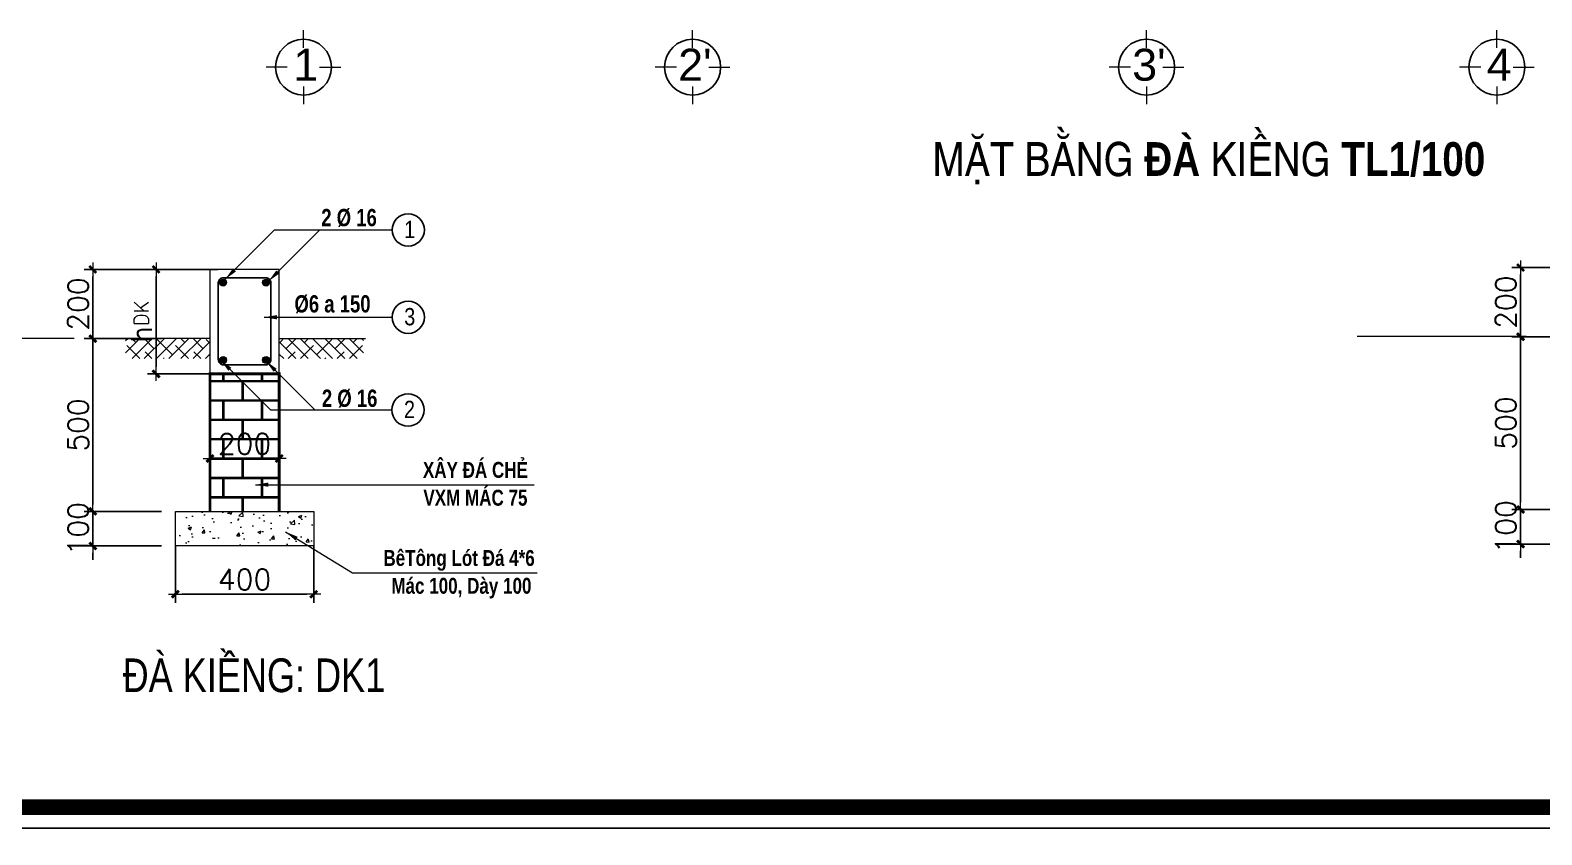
# Model space of a CAD drawing. Header units: millimetres. Extents: x 615730 to 2792744, y 139412 to 597571.
# Drawn here: x 1086787 to 1104266, y 229812 to 239123 of the extents above; entities that cross this region are included whole.
import ezdxf
from ezdxf.enums import TextEntityAlignment as Align

# ---------------------------------------------------------------- set-up
doc = ezdxf.new("R2010")
doc.units = ezdxf.units.MM
doc.header["$MEASUREMENT"] = 0
doc.header["$PDMODE"] = 34
doc.linetypes.add('ACAD_ISO03W100', pattern=[30, 12, -18])
doc.layers.get('0').update_dxf_attribs({"lineweight": 5})
for name, color, linetype, lineweight in [('0.1(9)', 9, 'Continuous', 13), ('DUONG BAO', 7, 'Continuous', 20), ('duongkichthuoc', 2, 'Continuous', 13), ('HACTH', 251, 'Continuous', 15), ('thay', 7, 'Continuous', 15), ('THEP DOC', 1, 'Continuous', 70)]:
    doc.layers.add(name, color=color, linetype=linetype, lineweight=lineweight)
for name, color, linetype in [('2L', 7, 'Continuous'), ('5L', 1, 'Continuous'), ('GHICHU', 40, 'Continuous'), ('H', 252, 'Continuous'), ('netthay', 3, 'Continuous'), ('TEXT', 2, 'Continuous'), ('VE', 142, 'Continuous')]:
    doc.layers.add(name, color=color, linetype=linetype)
doc.styles.add('BOLE', font='txt.shx')
doc.styles.add('H280', font='', dxfattribs={"height": 200})
doc.styles.add('HOA A1', font='', dxfattribs={"height": 250})
doc.styles.add('HOA2A', font='', dxfattribs={"width": 0.8})
doc.styles.add('KT OZON', font='', dxfattribs={"height": 200})
doc.styles.add('romans', font='romans.shx', dxfattribs={"height": 240})
doc.styles.get("Standard").update_dxf_attribs({"font": ''})
doc.styles.add('vk DUY', font='', dxfattribs={"width": 0.8})
doc.styles.get('H280').set_extended_font_data('VNI-Avo')
doc.styles.get('HOA A1').set_extended_font_data('VNI-Helve-Condense')
doc.styles.get('HOA2A').set_extended_font_data('VNI-Helve-Condense')
doc.styles.get('KT OZON').set_extended_font_data('VNI-Helve')
doc.styles.get('Standard').set_extended_font_data('VNI-Avo')
doc.styles.get('vk DUY').set_extended_font_data('VNI-Avo', bold=True)
doc.dimstyles.new('25', dxfattribs={"dimtxt": 160, "dimasz": 80, "dimexe": 100, "dimexo": 0, "dimgap": 50, "dimtad": 1, "dimdec": 0, "dimlfac": 0.25, "dimdsep": 46, "dimtxsty": 'romans', "dimblk": ']', "dimcen": 50, "dimdle": 100, "dimclrd": 148, "dimclre": 148, "dimclrt": 2, "dimadec": 0, "dimazin": 0, "dimtfac": 0.4, "dimtdec": 0, "dimtix": 1, "dimtmove": 2, "dimatfit": 3, "dimldrblk": ']', "dimfxl": 1, "dimtvp": 0.004, "dimtolj": 1, "dimarcsym": 0})
doc.dimstyles.new('TL1-20', dxfattribs={"dimtxt": 250, "dimasz": 150, "dimexe": 150, "dimexo": 350, "dimgap": 100, "dimtad": 1, "dimdec": 0, "dimlfac": 0.2, "dimdsep": 46, "dimtxsty": 'HOA2A', "dimblk": 'ARCHTICK', "dimcen": 0.09, "dimdle": 150, "dimclrd": 256, "dimclre": 256, "dimclrt": 7, "dimadec": 0, "dimazin": 0, "dimtfac": 1, "dimtdec": 0, "dimtix": 1, "dimtmove": 2, "dimatfit": 3, "dimfxl": 1, "dimtolj": 1, "dimtzin": 0, "dimlwd": -1, "dimlwe": -1, "dimarcsym": 0})

# ---------------------------------------------------------------- blocks, each defined once
blk = doc.blocks.new(']')
for p, q in [((1, 0), (-1, 0)), ((0, 1), (0, -1))]:
    blk.add_line(p, q)
at = {"color": 9, "const_width": 0.4}
blk.add_lwpolyline([(-0.51, -0.51), (0.51, 0.51)], dxfattribs=at)
blk = doc.blocks.new('*D954')
at = {"layer": 'DEFPOINTS', "color": 0, "transparency": 16777216}
for p in [(1088306, 235554), (1087511, 233554), (1088306, 233554)]:
    blk.add_point(p, dxfattribs=at)
at = {"layer": 'duongkichthuoc', "color": 148, "lineweight": -2, "transparency": 16777216}
for p, q in [((1088306, 235554), (1087411, 235554)), ((1087511, 235474), (1087511, 233634)), ((1088306, 233554), (1087411, 233554))]:
    blk.add_line(p, q, dxfattribs=at)
at = {"layer": 'duongkichthuoc', "color": 148, "lineweight": -2, "transparency": 16777216, "xscale": 80, "yscale": 80, "zscale": 80}
for p, rotation in [((1087511, 235554), 90), ((1087511, 233554), 270)]:
    blk.add_blockref(']', p, dxfattribs=dict(at, rotation=rotation))
at = {"layer": 'duongkichthuoc', "color": 2, "transparency": 16777216, "insert": (1087341, 234554), "char_height": 240, "attachment_point": 5, "rotation": 90, "style": 'romans'}
blk.add_mtext('\\A1;500', dxfattribs=at)
blk = doc.blocks.new('*D955')
at = {"layer": 'DEFPOINTS', "color": 0, "transparency": 16777216}
for p in [(1088306, 233554), (1087511, 233154), (1088306, 233154)]:
    blk.add_point(p, dxfattribs=at)
at = {"layer": 'duongkichthuoc', "color": 148, "lineweight": -2, "transparency": 16777216}
for p, q in [((1087511, 233634), (1087511, 233714)), ((1088306, 233554), (1087411, 233554)), ((1087511, 233554), (1087511, 233154)), ((1088306, 233154), (1087411, 233154)), ((1087511, 233074), (1087511, 232994))]:
    blk.add_line(p, q, dxfattribs=at)
at = {"layer": 'duongkichthuoc', "color": 148, "lineweight": -2, "transparency": 16777216, "xscale": 80, "yscale": 80, "zscale": 80}
for p, rotation in [((1087511, 233554), 270), ((1087511, 233154), 90)]:
    blk.add_blockref(']', p, dxfattribs=dict(at, rotation=rotation))
at = {"layer": 'duongkichthuoc', "color": 2, "transparency": 16777216, "insert": (1087341, 233354), "char_height": 240, "attachment_point": 5, "rotation": 90, "style": 'romans'}
blk.add_mtext('\\A1;100', dxfattribs=at)
blk = doc.blocks.new('*D956')
at = {"layer": 'DEFPOINTS', "color": 0, "transparency": 16777216}
for p in [(1088866, 234341), (1089666, 234341), (1089666, 234166)]:
    blk.add_point(p, dxfattribs=at)
at = {"layer": 'duongkichthuoc', "color": 148, "lineweight": -2, "transparency": 16777216}
for p, q in [((1088866, 234341), (1088866, 234066)), ((1089666, 234341), (1089666, 234066)), ((1088946, 234166), (1089586, 234166))]:
    blk.add_line(p, q, dxfattribs=at)
at = {"layer": 'duongkichthuoc', "color": 148, "lineweight": -2, "transparency": 16777216, "xscale": 80, "yscale": 80, "zscale": 80, "rotation": 180}
blk.add_blockref(']', (1088866, 234166), dxfattribs=at)
at = {"layer": 'duongkichthuoc', "color": 148, "lineweight": -2, "transparency": 16777216, "xscale": 80, "yscale": 80, "zscale": 80}
blk.add_blockref(']', (1089666, 234166), dxfattribs=at)
at = {"layer": 'duongkichthuoc', "color": 2, "transparency": 16777216, "insert": (1089266, 234336), "char_height": 240, "attachment_point": 5, "style": 'romans'}
blk.add_mtext('\\A1;200', dxfattribs=at)
blk = doc.blocks.new('*D957')
at = {"layer": 'DEFPOINTS', "color": 0, "transparency": 16777216}
for p in [(1088466, 233154), (1090066, 233154), (1090066, 232596)]:
    blk.add_point(p, dxfattribs=at)
at = {"layer": 'duongkichthuoc', "color": 148, "lineweight": -2, "transparency": 16777216}
for p, q in [((1088466, 233154), (1088466, 232496)), ((1090066, 233154), (1090066, 232496)), ((1088546, 232596), (1089986, 232596))]:
    blk.add_line(p, q, dxfattribs=at)
at = {"layer": 'duongkichthuoc', "color": 148, "lineweight": -2, "transparency": 16777216, "xscale": 80, "yscale": 80, "zscale": 80, "rotation": 180}
blk.add_blockref(']', (1088466, 232596), dxfattribs=at)
at = {"layer": 'duongkichthuoc', "color": 148, "lineweight": -2, "transparency": 16777216, "xscale": 80, "yscale": 80, "zscale": 80}
blk.add_blockref(']', (1090066, 232596), dxfattribs=at)
at = {"layer": 'duongkichthuoc', "color": 2, "transparency": 16777216, "insert": (1089266, 232766), "char_height": 240, "attachment_point": 5, "style": 'romans'}
blk.add_mtext('\\A1;400', dxfattribs=at)
blk = doc.blocks.new('*D958')
at = {"layer": 'DEFPOINTS', "color": 0, "transparency": 16777216}
for p in [(1088243, 236354), (1088955, 236354), (1088955, 235146)]:
    blk.add_point(p, dxfattribs=at)
at = {"layer": 'duongkichthuoc', "color": 148, "lineweight": -2, "transparency": 16777216}
for p, q in [((1088955, 236354), (1088143, 236354)), ((1088243, 235226), (1088243, 236274)), ((1088955, 235146), (1088143, 235146))]:
    blk.add_line(p, q, dxfattribs=at)
at = {"layer": 'duongkichthuoc', "color": 148, "lineweight": -2, "transparency": 16777216, "xscale": 80, "yscale": 80, "zscale": 80}
for p, rotation in [((1088243, 236354), 90), ((1088243, 235146), 270)]:
    blk.add_blockref(']', p, dxfattribs=dict(at, rotation=rotation))
at = {"layer": 'duongkichthuoc', "color": 2, "transparency": 16777216, "insert": (1087953, 235750), "char_height": 240, "attachment_point": 2, "rotation": 90, "style": 'romans'}
blk.add_mtext('\\A1;h{\\H0.6818x;DK}', dxfattribs=at)
blk = doc.blocks.new('_ARCHTICK')
at = {"color": 0, "linetype": 'ByBlock', "const_width": 0.15}
blk.add_lwpolyline([(-0.5, -0.5), (0.5, 0.5)], dxfattribs=at)
blk = doc.blocks.new('*D959')
at = {"layer": 'DEFPOINTS', "color": 0, "transparency": 16777216}
for p in [(1087511, 236354), (1088306, 236354), (1088306, 235554)]:
    blk.add_point(p, dxfattribs=at)
at = {"layer": 'duongkichthuoc', "color": 148, "lineweight": -2, "transparency": 16777216}
for p, q in [((1088306, 236354), (1087411, 236354)), ((1087511, 235634), (1087511, 236274)), ((1088306, 235554), (1087411, 235554))]:
    blk.add_line(p, q, dxfattribs=at)
at = {"layer": 'duongkichthuoc', "color": 148, "lineweight": -2, "transparency": 16777216, "xscale": 80, "yscale": 80, "zscale": 80}
for p, rotation in [((1087511, 236354), 90), ((1087511, 235554), 270)]:
    blk.add_blockref(']', p, dxfattribs=dict(at, rotation=rotation))
at = {"layer": 'duongkichthuoc', "color": 2, "transparency": 16777216, "insert": (1087341, 235954), "char_height": 240, "attachment_point": 5, "rotation": 90, "style": 'romans'}
blk.add_mtext('\\A1;200', dxfattribs=at)
blk = doc.blocks.new('SO')
at = {"layer": 'GHICHU'}
blk.add_circle((202, 0), 233, dxfattribs=at)
at = {"layer": 'THEP DOC', "style": 'BOLE'}
blk.add_attdef('23', text='', height=200, dxfattribs=at).set_placement((214, 7), align=Align.MIDDLE)
blk = doc.blocks.new('*D960')
at = {"layer": 'DEFPOINTS', "color": 0, "transparency": 16777216}
for p in [(1104816, 235576), (1104021, 233576), (1104816, 233576)]:
    blk.add_point(p, dxfattribs=at)
at = {"layer": 'duongkichthuoc', "color": 148, "lineweight": -2, "transparency": 16777216}
for p, q in [((1104816, 235576), (1103921, 235576)), ((1104021, 235496), (1104021, 233656)), ((1104816, 233576), (1103921, 233576))]:
    blk.add_line(p, q, dxfattribs=at)
at = {"layer": 'duongkichthuoc', "color": 148, "lineweight": -2, "transparency": 16777216, "xscale": 80, "yscale": 80, "zscale": 80}
for p, rotation in [((1104021, 235576), 90), ((1104021, 233576), 270)]:
    blk.add_blockref(']', p, dxfattribs=dict(at, rotation=rotation))
at = {"layer": 'duongkichthuoc', "color": 2, "transparency": 16777216, "insert": (1103851, 234576), "char_height": 240, "attachment_point": 5, "rotation": 90, "style": 'romans'}
blk.add_mtext('\\A1;500', dxfattribs=at)
blk = doc.blocks.new('*D961')
at = {"layer": 'DEFPOINTS', "color": 0, "transparency": 16777216}
for p in [(1104816, 233576), (1104021, 233176), (1104816, 233176)]:
    blk.add_point(p, dxfattribs=at)
at = {"layer": 'duongkichthuoc', "color": 148, "lineweight": -2, "transparency": 16777216}
for p, q in [((1104021, 233656), (1104021, 233736)), ((1104816, 233576), (1103921, 233576)), ((1104021, 233576), (1104021, 233176)), ((1104816, 233176), (1103921, 233176)), ((1104021, 233096), (1104021, 233016))]:
    blk.add_line(p, q, dxfattribs=at)
at = {"layer": 'duongkichthuoc', "color": 148, "lineweight": -2, "transparency": 16777216, "xscale": 80, "yscale": 80, "zscale": 80}
for p, rotation in [((1104021, 233576), 270), ((1104021, 233176), 90)]:
    blk.add_blockref(']', p, dxfattribs=dict(at, rotation=rotation))
at = {"layer": 'duongkichthuoc', "color": 2, "transparency": 16777216, "insert": (1103851, 233376), "char_height": 240, "attachment_point": 5, "rotation": 90, "style": 'romans'}
blk.add_mtext('\\A1;100', dxfattribs=at)
blk = doc.blocks.new('*D965')
at = {"layer": 'DEFPOINTS', "color": 0, "transparency": 16777216}
for p in [(1104021, 236376), (1104816, 236376), (1104816, 235576)]:
    blk.add_point(p, dxfattribs=at)
at = {"layer": 'duongkichthuoc', "color": 148, "lineweight": -2, "transparency": 16777216}
for p, q in [((1104816, 236376), (1103921, 236376)), ((1104021, 235656), (1104021, 236296)), ((1104816, 235576), (1103921, 235576))]:
    blk.add_line(p, q, dxfattribs=at)
at = {"layer": 'duongkichthuoc', "color": 148, "lineweight": -2, "transparency": 16777216, "xscale": 80, "yscale": 80, "zscale": 80}
for p, rotation in [((1104021, 236376), 90), ((1104021, 235576), 270)]:
    blk.add_blockref(']', p, dxfattribs=dict(at, rotation=rotation))
at = {"layer": 'duongkichthuoc', "color": 2, "transparency": 16777216, "insert": (1103851, 235976), "char_height": 240, "attachment_point": 5, "rotation": 90, "style": 'romans'}
blk.add_mtext('\\A1;200', dxfattribs=at)
blk = doc.blocks.new('TRUC 1')
at = {"ltscale": 50}
blk.add_circle((0, -9525), 8572, dxfattribs=at)
at = {"layer": '0.1(9)', "ltscale": 50}
for p, q in [((0, -3572), (0, 1782)), ((-4942, -9525), (-11427, -9525)), ((4942, -9525), (11427, -9525)), ((0, -15478), (0, -20832))]:
    blk.add_line(p, q, dxfattribs=at)
at = {"layer": 'TEXT', "ltscale": 50, "style": 'H280'}
blk.add_attdef('1', text='', height=10478, dxfattribs=at).set_placement((-214, -4892), align=Align.CENTER)

msp = doc.modelspace()

# ---------------------------------------------------------------- hatches: boundary and pattern name
at = {"layer": '2L'}
for points in [[(1089058, 236202.2, 1), (1088978, 236202.2, 1)], [(1089554, 236202.2, 1), (1089474, 236202.2, 1)], [(1089058, 235306.2, 1), (1088978, 235306.2, 1)], [(1089554, 235306.2, 1), (1089474, 235306.2, 1)]]:
    msp.add_hatch(color=256, dxfattribs=at).paths.add_polyline_path(points)
at = {"layer": 'HACTH'}
h = msp.add_hatch(dxfattribs=at)
h.set_pattern_fill('ANSI38', color=256, scale=800, style=0)
h.set_pattern_definition([(45, (1323475.82, 249225.52), (-70.71068, 70.71068), []), (135, (1323475.82, 249225.52), (-212.132034, 70.71068), [250, -150])])
h.paths.add_polyline_path([(1088866, 235322.1), (1088866, 235554.2), (1087891, 235554.2), (1087891, 235322.1)])
h = msp.add_hatch(dxfattribs=at)
h.set_pattern_fill('ANSI38', color=256, scale=800, style=0)
h.set_pattern_definition([(135, (855056.12, 249225.52), (70.71068, 70.71068), []), (45, (855056.12, 249225.52), (212.132034, 70.71068), [250, -150])])
h.paths.add_polyline_path([(1089666, 235554.2), (1089666, 235322.1), (1090640.9, 235322.1), (1090640.9, 235554.2)])
h = msp.add_hatch(dxfattribs=at)
h.set_pattern_fill('AR-CONC', color=256, scale=56, style=0)
h.set_pattern_definition([(50, (895040.85, 368784.14), (401.6657, -35.1412), [42, -462]), (355, (895040.85, 368784.14), (-77.70075, 421.2276), [33.6, -369.6]), (100.4514, (895074.32, 368781.2), (323.96525, 386.08614), [35.6945, -392.6396]), (46.1842, (895040.85, 368896.14), (597.655, -92.6906), [63, -693]), (96.6356, (895090.66, 368888.4), (523.4111, 545.506), [53.5418, -588.9593]), (351.1842, (895040.85, 368896.14), (523.4107, 545.5064), [50.4, -554.4]), (21, (895096.85, 368868.14), (334.26795, -225.4666), [42, -462]), (326, (895096.85, 368868.14), (136.2566, 406.084), [33.6, -369.6]), (71.4514, (895124.7, 368849.35), (470.5247, 180.6171), [35.6945, -392.6396]), (37.5, (895040.85, 368784.14), (6.80952, 186.42056), [0, -365.12, 0, -375.2, 0, -371]), (7.5, (895040.85, 368784.14), (147.31894, 220.87056), [0, -213.92, 0, -356.72, 0, -141.4]), (327.5, (894915.97, 368784.14), (298.94056, -12.63073), [0, -140, 0, -436.8, 0, -579.6]), (317.5, (894859.97, 368784.14), (326.58425, 56.0588), [0, -182, 0, -290.08, 0, -411.6])])
h.paths.add_polyline_path([(1088466, 233554.2), (1088466, 233154.2), (1090066, 233154.2), (1090066, 233554.2)])
at = {"layer": 'VE', "ltscale": 400}
h = msp.add_hatch(dxfattribs=at)
h.set_pattern_fill('AR-B816C', color=256, scale=28, style=0)
h.set_pattern_definition([(0, (895040.85, 368784.14), (224, 224), [437.5, -10.5]), (0, (894816.85, 368794.64), (224, 224), [437.5, -10.5]), (90, (895040.85, 368784.14), (-224, 224), [-234.5, 213.5]), (90, (895030.35, 368784.14), (-224, 224), [-234.5, 213.5])])
h.paths.add_polyline_path([(1089064.1, 236622), (1089467.9, 236622), (1089467.9, 236317.7), (1089064.1, 236317.7)], flags=24)
h.paths.add_polyline_path([(1089062.4, 234500.6), (1089469.6, 234500.6), (1089469.6, 234196.3), (1089062.4, 234196.3)], flags=24)
h.paths.add_polyline_path([(1089063.2, 235950.4), (1089468.7, 235950.4), (1089468.7, 235646.1), (1089063.2, 235646.1)], flags=24)
h.paths.add_polyline_path([(1088866, 235145.7), (1088866, 233554.2), (1089666, 233554.2), (1089666, 235145.7)])

# ---------------------------------------------------------------- linework, layer by layer
at = {"linetype": 'Continuous'}
msp.add_line((1088739.2, 235554.2, -15.9), (1087847, 235554.2, -15.9), dxfattribs=at)
at = {"ltscale": 400, "elevation": -15.9}
msp.add_lwpolyline([(1088866, 233554.2, 32, 32, 0), (1088866, 234754.2, 32, 32, 0), (1088866, 234754.2, 32, 32, 0), (1088866, 234743, 32, 32, 0), (1088866, 234743, 32, 32, 0), (1088866, 235145.7, 32, 32, 0), (1089666, 235145.7, 32, 32, 0), (1089666, 234743, 32, 32, 0), (1089666, 234743, 32, 32, 0), (1089666, 234754.2, 32, 32, 0), (1089666, 234754.2, 32, 32, 0), (1089666, 233554.2, 0, 0, 0)], format="xyseb", dxfattribs=at)
for points in [[(1088866, 234743), (1088866, 234743), (1088866, 234754.2)], [(1088866, 234754.2), (1088866, 234743), (1088866, 234743)]]:
    msp.add_lwpolyline(points, dxfattribs=at)
msp.add_lwpolyline([(1088466, 233554.2), (1090066, 233554.2), (1090066, 233154.2), (1088466, 233154.2)], close=True, dxfattribs=at)
at = {"layer": '5L', "linetype": 'ByBlock', "elevation": -15.9}
msp.add_lwpolyline([(1089022, 235250.2), (1089510, 235250.2, 0.4142136), (1089570, 235310.2), (1089570, 236198.2, 0.4142136), (1089510, 236258.2), (1089022, 236258.2, 0.4142136), (1088962, 236198.2), (1088962, 235310.2, 0.4142136)], format="xyb", close=True, dxfattribs=at)
at = {"layer": 'DUONG BAO', "color": 0}
for p, q in [((1087296.2, 235554.2, -15.9), (1085341.3, 235554.2, -15.9)), ((1104085.2, 235576.4, -15.9), (1102130.3, 235576.4, -15.9))]:
    msp.add_line(p, q, dxfattribs=at)
at = {"layer": 'DUONG BAO'}
for p, q in [((1088866, 235554.2, -15.9), (1088069, 235554.2, -15.9)), ((1089666, 235554.2, -15.9), (1090662.9, 235554.2, -15.9))]:
    msp.add_line(p, q, dxfattribs=at)
at = {"layer": 'DUONG BAO', "elevation": -15.9}
msp.add_lwpolyline([(1088866, 236354.2), (1088866, 235145.7), (1089666, 235145.7), (1089666, 236354.2)], close=True, dxfattribs=at)
at = {"layer": 'duongkichthuoc'}
for centre in [(1089018, 236202.2, -15.9), (1089514, 236202.2, -15.9), (1089018, 235306.2, -15.9), (1089514, 235306.2, -15.9)]:
    msp.add_circle(centre, 40, dxfattribs=at)
at = {"layer": 'H', "const_width": 182.5, "elevation": -15.9}
msp.add_lwpolyline([(1082870.7, 230131.1), (1118514.5, 230131.1), (1118514.5, 255191.2), (1082870.7, 255191.2)], close=True, dxfattribs=at)
at = {"layer": 'thay', "linetype": 'Continuous', "elevation": -15.9}
for points in [[(1082627.4, 229887.8), (1118757.8, 229887.8), (1118757.8, 255434.5), (1082627.4, 255434.5)], [(1082627.4, 204341), (1118757.8, 204341), (1118757.8, 229887.8), (1082627.4, 229887.8)]]:
    msp.add_lwpolyline(points, close=True, dxfattribs=at)

# ---------------------------------------------------------------- block references
at = {"layer": 'netthay', "lineweight": -2, "ltscale": 10}
ref = msp.add_blockref('TRUC 1', (1089947.1, 238335.6, -13.1), dxfattribs=dict(at, xscale=0.03778148023411632, yscale=0.03778148023411632, zscale=0.03778148023411632, rotation=180))
ref.add_attrib('1', '1', dxfattribs={"layer": 'TEXT', "color": 3, "ltscale": 50, "height": 370.2, "style": 'KT OZON'}).set_placement((1089973.8, 238538.6, -13.1), align=Align.CENTER)
ref = msp.add_blockref('TRUC 1', (1094446.6, 238335.6, -13.1), dxfattribs=dict(at, xscale=0.03778148023411632, yscale=0.03778148023411632, zscale=0.03778148023411632, rotation=180))
ref.add_attrib('1', "2'", dxfattribs={"layer": 'TEXT', "color": 3, "ltscale": 50, "height": 370.15, "style": 'KT OZON'}).set_placement((1094473.3, 238538.6, -13.1), align=Align.CENTER)
ref = msp.add_blockref('TRUC 1', (1099696.6, 238335.6, -13.1), dxfattribs=dict(at, xscale=0.03778148023411632, yscale=0.03778148023411632, zscale=0.03778148023411632, rotation=180))
ref.add_attrib('1', "3'", dxfattribs={"layer": 'TEXT', "color": 3, "ltscale": 50, "height": 370.15, "style": 'KT OZON'}).set_placement((1099723.3, 238538.6, -13.1), align=Align.CENTER)
ref = msp.add_blockref('TRUC 1', (1103746.6, 238335.6, -13.1), dxfattribs=dict(at, xscale=0.03778148023411632, yscale=0.03778148023411632, zscale=0.03778148023411632, rotation=180))
ref.add_attrib('1', '4', dxfattribs={"layer": 'TEXT', "color": 3, "ltscale": 50, "height": 370.2, "style": 'KT OZON'}).set_placement((1103773.2, 238538.6, -13.1), align=Align.CENTER)
at = {"layer": 'TEXT', "linetype": 'ACAD_ISO03W100', "ltscale": 10}
ref = msp.add_blockref('SO', (1090996.7, 236810.9, -15.9), dxfattribs=dict(at, xscale=0.7999999998137355, yscale=0.7999999998137355, zscale=0.7999999998137355))
ref.add_attrib('23', '1', dxfattribs={"color": 3, "height": 200, "style": 'HOA A1'}).set_placement((1091175.3, 236817.5, -15.9), align=Align.MIDDLE_CENTER)
ref = msp.add_blockref('SO', (1090997, 235801, -15.9), dxfattribs=dict(at, xscale=0.7999999998137355, yscale=0.7999999998137355, zscale=0.7999999998137355))
ref.add_attrib('23', '3', dxfattribs={"color": 3, "height": 200, "style": 'HOA A1'}).set_placement((1091175.7, 235807.5, -15.9), align=Align.MIDDLE_CENTER)
ref = msp.add_blockref('SO', (1090994.2, 234727.8, -15.9), dxfattribs=dict(at, xscale=0.7999999998137355, yscale=0.7999999998137355, zscale=0.7999999998137355))
ref.add_attrib('23', '2', dxfattribs={"color": 3, "height": 200, "style": 'HOA A1'}).set_placement((1091172.8, 234734.4, -15.9), align=Align.MIDDLE_CENTER)

# ---------------------------------------------------------------- texts
at = {"linetype": 'Continuous', "style": 'vk DUY', "width": 0.8}
for s, p in [('XAÂY ÑAÙ CHEÛ', (1091935.2, 233942.5, -15.9)), ('VXM MAÙC 75', (1091935.2, 233620.5, -15.9)), ('BeâToâng Loùt Ñaù 4*6', (1091746, 232923.2, -15.9)), (' Maùc 100, Daøy 100', (1091746, 232601.2, -15.9))]:
    msp.add_text(s, height=184, dxfattribs=at).set_placement(p, align=Align.CENTER)
at = {"width": 0.8}
msp.add_text('ÑAØ KIEÀNG: DK1', height=390, dxfattribs=at).set_placement((1087855.6, 231462.9, -15.9))
at = {"insert": (1097220.3, 237339.4), "char_height": 390, "width": 26392.6, "attachment_point": 7}
msp.add_mtext('{\\fVNI-Helve-Condense|b1|i0|c0|p2;MAËT BAÈNG ÑAØ KIEÀNG TL1/100}', dxfattribs=at)
at = {"layer": 'DUONG BAO', "style": 'vk DUY', "width": 0.8}
for s, p in [('2 Þ 16', (1090152.9, 236854.4, -15.9)), ('Þ6 a 150', (1089842.5, 235856.2, -15.9)), ('2 Þ 16', (1090159.8, 234764.2, -15.9))]:
    msp.add_text(s, height=200, dxfattribs=at).set_placement(p)

# ---------------------------------------------------------------- dimensions: what is measured, and where the dimension line sits
at = {"layer": 'duongkichthuoc'}
for base, p1, p2, picture, middle in [((1087510.8, 236354.2, -15.9), (1088305.6, 235554.2, -15.9), (1088305.6, 236354.2, -15.9), '*D959', (1087340.8, 235954.2, -15.9)), ((1104021.2, 236376.4, -15.9), (1104816, 235576.4, -15.9), (1104816, 236376.4, -15.9), '*D965', (1103851.2, 235976.4, -15.9)), ((1087510.8, 233154.2, -15.9), (1088305.6, 233554.2, -15.9), (1088305.6, 233154.2, -15.9), '*D955', (1087340.8, 233354.2, -15.9)), ((1104021.2, 233176.4, -15.9), (1104816, 233576.4, -15.9), (1104816, 233176.4, -15.9), '*D961', (1103851.2, 233376.4, -15.9))]:
    dim = msp.add_linear_dim(base=base, p1=p1, p2=p2, angle=90, dimstyle='25', dxfattribs=at)
    dim.commit()
    dim.dimension.update_dxf_attribs({"geometry": picture, "text_midpoint": middle})
for base, p1, p2, angle, text, picture, middle in [((1088243.1, 236354.2, -15.9), (1088955.1, 235145.7, -15.9), (1088955.1, 236354.2, -15.9), 270, 'h{\\H0.6818x;DK}', '*D958', (1088073.1, 235749.9, -15.9)), ((1087510.8, 233554.2, -15.9), (1088305.6, 235554.2, -15.9), (1088305.6, 233554.2, -15.9), 90, '500', '*D954', (1087340.8, 234554.2, -15.9)), ((1104021.2, 233576.4, -15.9), (1104816, 235576.4, -15.9), (1104816, 233576.4, -15.9), 90, '500', '*D960', (1103851.2, 234576.4, -15.9))]:
    dim = msp.add_linear_dim(base=base, p1=p1, p2=p2, angle=angle, text=text, dimstyle='25', dxfattribs=at)
    dim.commit()
    dim.dimension.update_dxf_attribs({"geometry": picture, "text_midpoint": middle})
for base, p1, p2, picture, middle in [((1089666, 234166.3, -15.9), (1088866, 234341.2, -15.9), (1089666, 234341.2, -15.9), '*D956', (1089266, 234336.3, -15.9)), ((1090066, 232596.4, -15.9), (1088466, 233154.2, -15.9), (1090066, 233154.2, -15.9), '*D957', (1089266, 232766.4, -15.9))]:
    dim = msp.add_linear_dim(base=base, p1=p1, p2=p2, dimstyle='25', dxfattribs=at)
    dim.commit()
    dim.dimension.update_dxf_attribs({"geometry": picture, "text_midpoint": middle})

# ---------------------------------------------------------------- leaders
for points in [[(1089043.2, 236242.5, -15.9), (1089611.6, 236810.9, -15.9), (1090971.6, 236810.9, -15.9)], [(1089543.3, 236218.1, -15.9), (1090136.2, 236810.9, -15.9)], [(1089491.8, 235801, -15.9), (1090972, 235801, -15.9)], [(1088989.9, 235304.6, -15.9), (1089566.7, 234727.8, -15.9), (1090969.1, 234727.8, -15.9)], [(1089514.2, 235292.4, -15.9), (1090078.8, 234727.8, -15.9)], [(1089392.2, 233863.5, -15.9), (1092613.8, 233863.5, -15.9)], [(1089740.1, 233317.1, -15.9), (1090514.9, 232844.2, -15.9), (1092650.6, 232844.2, -15.9)]]:
    msp.add_leader(points, dimstyle='TL1-20', override={"dimtxsty": 'vk DUY'}, dxfattribs=at)

doc.saveas('drawing.dxf')
